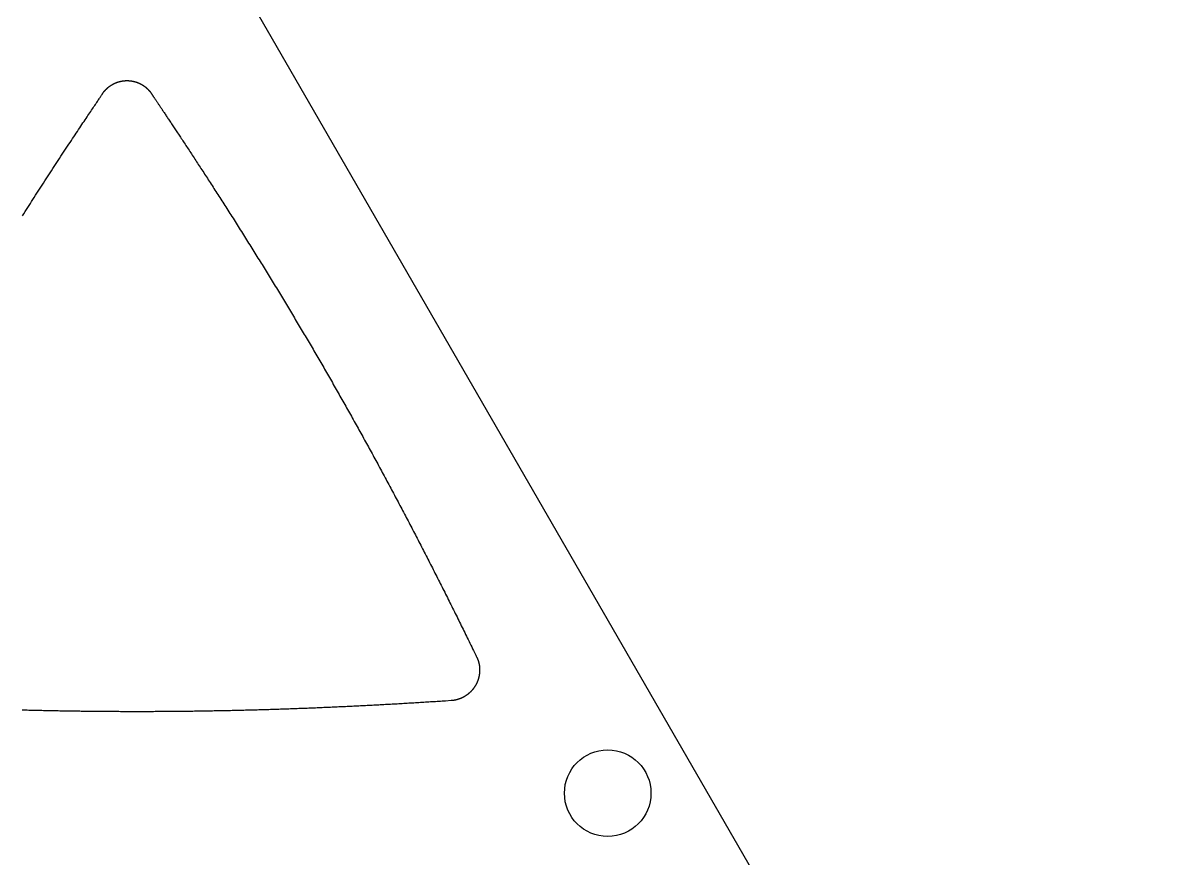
# Model space of a CAD drawing. Extents: x -3 to 136, y 0 to 121.
# Drawn here: x 96.39 to 136.33, y 29.59 to 58.57 of the extents above; entities that cross this region are included whole.
import ezdxf

# ---------------------------------------------------------------- set-up
doc = ezdxf.new("R2010")
doc.units = 0
doc.layers.get('0').update_dxf_attribs({"linetype": 'CONTINUOUS'})

msp = doc.modelspace()

# ---------------------------------------------------------------- linework, layer by layer
msp.add_lwpolyline([(69.26408, 119.9689, 0.57735027), (64.06792, 119.9689), (-2.59808, 4.5, 0.57735027), (0, 0), (133.332, 0, 0.57735027), (135.93008, 4.5)], format="xyb", close=True)
for points in [[(99.1456, 56.1097, 0), (99.148, 56.1135, 0), (99.1505, 56.1173, 0), (99.153, 56.1211, 0), (99.1556, 56.1248, 0), (99.1581, 56.1286, 0), (99.1606, 56.1323, 0), (99.1632, 56.136, 0), (99.1658, 56.1398, 0), (99.1684, 56.1435, 0), (99.171, 56.1472, 0), (99.1737, 56.1508, 0), (99.1763, 56.1545, 0), (99.179, 56.1582, 0), (99.1817, 56.1618, 0), (99.1844, 56.1654, 0), (99.1871, 56.1691, 0), (99.1898, 56.1727, 0), (99.1926, 56.1763, 0), (99.1954, 56.1798, 0), (99.1982, 56.1834, 0), (99.201, 56.187, 0), (99.2038, 56.1905, 0), (99.2066, 56.194, 0), (99.2095, 56.1975, 0), (99.2123, 56.201, 0), (99.2152, 56.2045, 0), (99.2181, 56.208, 0), (99.221, 56.2115, 0), (99.224, 56.2149, 0), (99.2269, 56.2184, 0), (99.2299, 56.2218, 0), (99.2328, 56.2252, 0), (99.2358, 56.2286, 0), (99.2388, 56.232, 0), (99.2419, 56.2353, 0), (99.2449, 56.2387, 0), (99.248, 56.242, 0), (99.251, 56.2454, 0), (99.2541, 56.2487, 0), (99.2572, 56.252, 0), (99.2603, 56.2553, 0), (99.2635, 56.2586, 0), (99.2666, 56.2618, 0), (99.2698, 56.2651, 0), (99.273, 56.2683, 0), (99.2762, 56.2715, 0), (99.2794, 56.2747, 0), (99.2826, 56.2779, 0), (99.2858, 56.2811, 0), (99.2891, 56.2842, 0), (99.2923, 56.2874, 0), (99.2956, 56.2905, 0), (99.2989, 56.2936, 0), (99.3022, 56.2967, 0), (99.3055, 56.2998, 0), (99.3089, 56.3029, 0), (99.3122, 56.3059, 0), (99.3156, 56.309, 0), (99.3189, 56.312, 0), (99.3223, 56.315, 0), (99.3257, 56.318, 0), (99.3291, 56.321, 0), (99.3326, 56.3239, 0), (99.336, 56.3269, 0), (99.3395, 56.3298, 0), (99.3429, 56.3327, 0), (99.3464, 56.3356, 0), (99.3499, 56.3385, 0), (99.3534, 56.3413, 0), (99.3569, 56.3442, 0), (99.3605, 56.347, 0), (99.364, 56.3498, 0), (99.3676, 56.3526, 0), (99.3711, 56.3554, 0), (99.3747, 56.3582, 0), (99.3783, 56.361, 0), (99.3819, 56.3637, 0), (99.3855, 56.3664, 0), (99.3892, 56.3691, 0), (99.3928, 56.3718, 0), (99.3964, 56.3745, 0), (99.4001, 56.3771, 0), (99.4038, 56.3798, 0), (99.4075, 56.3824, 0), (99.4112, 56.385, 0), (99.4149, 56.3876, 0), (99.4186, 56.3902, 0), (99.4224, 56.3927, 0), (99.4261, 56.3953, 0), (99.4299, 56.3978, 0), (99.4336, 56.4003, 0), (99.4374, 56.4028, 0), (99.4412, 56.4053, 0), (99.445, 56.4077, 0), (99.4489, 56.4102, 0), (99.4527, 56.4126, 0), (99.4565, 56.415, 0), (99.4604, 56.4174, 0), (99.4642, 56.4198, 0), (99.4681, 56.4221, 0), (99.472, 56.4245, 0), (99.4759, 56.4268, 0), (99.4798, 56.4291, 0), (99.4837, 56.4314, 0), (99.4876, 56.4336, 0), (99.4915, 56.4359, 0), (99.4955, 56.4381, 0), (99.4994, 56.4403, 0), (99.5034, 56.4425, 0), (99.5074, 56.4447, 0), (99.5113, 56.4469, 0), (99.5153, 56.449, 0), (99.5193, 56.4511, 0), (99.5233, 56.4532, 0), (99.5273, 56.4553, 0), (99.5313, 56.4574, 0), (99.5354, 56.4594, 0), (99.5394, 56.4615, 0), (99.5435, 56.4635, 0), (99.5475, 56.4655, 0), (99.5516, 56.4675, 0), (99.5556, 56.4694, 0), (99.5597, 56.4714, 0), (99.5638, 56.4733, 0), (99.5679, 56.4752, 0), (99.572, 56.4771, 0), (99.5761, 56.4789, 0), (99.5802, 56.4808, 0), (99.5844, 56.4826, 0), (99.5885, 56.4844, 0), (99.5926, 56.4862, 0), (99.5968, 56.488, 0), (99.601, 56.4898, 0), (99.6051, 56.4915, 0), (99.6093, 56.4932, 0), (99.6135, 56.4949, 0), (99.6177, 56.4966, 0), (99.6219, 56.4983, 0), (99.6261, 56.4999, 0), (99.6303, 56.5016, 0), (99.6345, 56.5032, 0), (99.6387, 56.5048, 0), (99.643, 56.5063, 0), (99.6472, 56.5079, 0), (99.6514, 56.5094, 0), (99.6557, 56.5109, 0), (99.66, 56.5124, 0), (99.6642, 56.5139, 0), (99.6685, 56.5154, 0), (99.6728, 56.5168, 0), (99.6771, 56.5183, 0), (99.6813, 56.5197, 0), (99.6856, 56.521, 0), (99.69, 56.5224, 0), (99.6943, 56.5238, 0), (99.6986, 56.5251, 0), (99.7029, 56.5264, 0), (99.7072, 56.5277, 0), (99.7116, 56.529, 0), (99.7159, 56.5302, 0), (99.7203, 56.5314, 0), (99.7246, 56.5327, 0), (99.729, 56.5339, 0), (99.7333, 56.535, 0), (99.7377, 56.5362, 0), (99.7421, 56.5373, 0), (99.7465, 56.5384, 0), (99.7508, 56.5395, 0), (99.7552, 56.5406, 0), (99.7596, 56.5417, 0), (99.764, 56.5427, 0), (99.7684, 56.5438, 0), (99.7729, 56.5448, 0), (99.7773, 56.5457, 0), (99.7817, 56.5467, 0), (99.7861, 56.5477, 0), (99.7906, 56.5486, 0), (99.795, 56.5495, 0), (99.7994, 56.5504, 0), (99.8039, 56.5512, 0), (99.8083, 56.5521, 0), (99.8128, 56.5529, 0), (99.8172, 56.5537, 0), (99.8217, 56.5545, 0), (99.8262, 56.5553, 0), (99.8307, 56.556, 0), (99.8351, 56.5568, 0), (99.8396, 56.5575, 0), (99.8441, 56.5582, 0), (99.8486, 56.5589, 0), (99.853, 56.5595, 0), (99.8575, 56.5601, 0), (99.862, 56.5607, 0), (99.8665, 56.5613, 0), (99.871, 56.5619, 0), (99.8755, 56.5625, 0), (99.88, 56.563, 0), (99.8845, 56.5635, 0), (99.889, 56.564, 0), (99.8935, 56.5645, 0), (99.898, 56.5649, 0), (99.9025, 56.5654, 0), (99.907, 56.5658, 0), (99.9115, 56.5662, 0), (99.916, 56.5665, 0), (99.9205, 56.5669, 0), (99.925, 56.5672, 0), (99.9295, 56.5676, 0), (99.934, 56.5678, 0), (99.9386, 56.5681, 0), (99.9431, 56.5684, 0), (99.9476, 56.5686, 0), (99.9521, 56.5688, 0), (99.9566, 56.569, 0), (99.9611, 56.5692, 0), (99.9656, 56.5694, 0), (99.9702, 56.5695, 0), (99.9747, 56.5696, 0), (99.9792, 56.5697, 0), (99.9837, 56.5698, 0), (99.9882, 56.5698, 0), (99.9927, 56.5699, 0), (99.9973, 56.5699, 0), (100.002, 56.5699, 0), (100.006, 56.5699, 0), (100.011, 56.5698, 0), (100.015, 56.5698, 0), (100.02, 56.5697, 0), (100.024, 56.5696, 0), (100.029, 56.5695, 0), (100.033, 56.5693, 0), (100.038, 56.5692, 0), (100.042, 56.569, 0), (100.047, 56.5688, 0), (100.051, 56.5686, 0), (100.056, 56.5683, 0), (100.06, 56.5681, 0), (100.065, 56.5678, 0), (100.069, 56.5675, 0), (100.074, 56.5672, 0), (100.078, 56.5668, 0), (100.083, 56.5665, 0), (100.087, 56.5661, 0), (100.092, 56.5657, 0), (100.096, 56.5653, 0), (100.101, 56.5648, 0), (100.105, 56.5644, 0), (100.11, 56.5639, 0), (100.114, 56.5634, 0), (100.119, 56.5629, 0), (100.123, 56.5624, 0), (100.128, 56.5618, 0), (100.132, 56.5612, 0), (100.137, 56.5606, 0), (100.141, 56.56, 0), (100.146, 56.5594, 0), (100.15, 56.5587, 0), (100.155, 56.558, 0), (100.159, 56.5574, 0), (100.164, 56.5566, 0), (100.168, 56.5559, 0), (100.173, 56.5552, 0), (100.177, 56.5544, 0), (100.182, 56.5536, 0), (100.186, 56.5528, 0), (100.19, 56.5519, 0), (100.195, 56.5511, 0), (100.199, 56.5502, 0), (100.204, 56.5493, 0), (100.208, 56.5484, 0), (100.213, 56.5475, 0), (100.217, 56.5465, 0), (100.222, 56.5456, 0), (100.226, 56.5446, 0), (100.23, 56.5436, 0), (100.235, 56.5425, 0), (100.239, 56.5415, 0), (100.244, 56.5404, 0), (100.248, 56.5393, 0), (100.252, 56.5382, 0), (100.257, 56.5371, 0), (100.261, 56.536, 0), (100.266, 56.5348, 0), (100.27, 56.5336, 0), (100.274, 56.5324, 0), (100.279, 56.5312, 0), (100.283, 56.5299, 0), (100.287, 56.5287, 0), (100.292, 56.5274, 0), (100.296, 56.5261, 0), (100.3, 56.5248, 0), (100.305, 56.5235, 0), (100.309, 56.5221, 0), (100.313, 56.5207, 0), (100.318, 56.5193, 0), (100.322, 56.5179, 0), (100.326, 56.5165, 0), (100.33, 56.5151, 0), (100.335, 56.5136, 0), (100.339, 56.5121, 0), (100.343, 56.5106, 0), (100.348, 56.5091, 0), (100.352, 56.5075, 0), (100.356, 56.506, 0), (100.36, 56.5044, 0), (100.364, 56.5028, 0), (100.369, 56.5012, 0), (100.373, 56.4996, 0), (100.377, 56.4979, 0), (100.381, 56.4962, 0), (100.385, 56.4946, 0), (100.39, 56.4928, 0), (100.394, 56.4911, 0), (100.398, 56.4894, 0), (100.402, 56.4876, 0), (100.406, 56.4858, 0), (100.41, 56.484, 0), (100.415, 56.4822, 0), (100.419, 56.4804, 0), (100.423, 56.4785, 0), (100.427, 56.4767, 0), (100.431, 56.4748, 0), (100.435, 56.4729, 0), (100.439, 56.4709, 0), (100.443, 56.469, 0), (100.447, 56.467, 0), (100.451, 56.465, 0), (100.455, 56.463, 0), (100.459, 56.461, 0), (100.464, 56.459, 0), (100.468, 56.4569, 0), (100.472, 56.4549, 0), (100.476, 56.4528, 0), (100.48, 56.4507, 0), (100.484, 56.4485, 0), (100.488, 56.4464, 0), (100.491, 56.4442, 0), (100.495, 56.4421, 0), (100.499, 56.4399, 0), (100.503, 56.4377, 0), (100.507, 56.4354, 0), (100.511, 56.4332, 0), (100.515, 56.4309, 0), (100.519, 56.4286, 0), (100.523, 56.4263, 0), (100.527, 56.424, 0), (100.531, 56.4217, 0), (100.535, 56.4193, 0), (100.538, 56.4169, 0), (100.542, 56.4146, 0), (100.546, 56.4122, 0), (100.55, 56.4097, 0), (100.554, 56.4073, 0), (100.557, 56.4048, 0), (100.561, 56.4024, 0), (100.565, 56.3999, 0), (100.569, 56.3973, 0), (100.573, 56.3948, 0), (100.576, 56.3923, 0), (100.58, 56.3897, 0), (100.584, 56.3871, 0), (100.587, 56.3845, 0), (100.591, 56.3819, 0), (100.595, 56.3793, 0), (100.599, 56.3766, 0), (100.602, 56.374, 0), (100.606, 56.3713, 0), (100.61, 56.3686, 0), (100.613, 56.3659, 0), (100.617, 56.3632, 0), (100.62, 56.3604, 0), (100.624, 56.3577, 0), (100.628, 56.3549, 0), (100.631, 56.3521, 0), (100.635, 56.3493, 0), (100.638, 56.3465, 0), (100.642, 56.3437, 0), (100.645, 56.3408, 0), (100.649, 56.338, 0), (100.652, 56.3351, 0), (100.656, 56.3322, 0), (100.659, 56.3293, 0), (100.663, 56.3263, 0), (100.666, 56.3234, 0), (100.669, 56.3205, 0), (100.673, 56.3175, 0), (100.676, 56.3145, 0), (100.68, 56.3115, 0), (100.683, 56.3085, 0), (100.686, 56.3054, 0), (100.69, 56.3024, 0), (100.693, 56.2993, 0), (100.696, 56.2963, 0), (100.7, 56.2932, 0), (100.703, 56.2901, 0), (100.706, 56.287, 0), (100.709, 56.2838, 0), (100.713, 56.2807, 0), (100.716, 56.2775, 0), (100.719, 56.2743, 0), (100.722, 56.2711, 0), (100.725, 56.2679, 0), (100.729, 56.2647, 0), (100.732, 56.2615, 0), (100.735, 56.2582, 0), (100.738, 56.255, 0), (100.741, 56.2517, 0), (100.744, 56.2484, 0), (100.747, 56.2451, 0), (100.75, 56.2418, 0), (100.753, 56.2385, 0), (100.756, 56.2351, 0), (100.759, 56.2318, 0), (100.762, 56.2284, 0), (100.765, 56.225, 0), (100.768, 56.2216, 0), (100.771, 56.2182, 0), (100.774, 56.2148, 0), (100.777, 56.2113, 0), (100.78, 56.2079, 0), (100.783, 56.2044, 0), (100.786, 56.2009, 0), (100.789, 56.1974, 0), (100.791, 56.1939, 0), (100.794, 56.1904, 0), (100.797, 56.1869, 0), (100.8, 56.1833, 0), (100.803, 56.1797, 0), (100.805, 56.1762, 0), (100.808, 56.1726, 0), (100.811, 56.169, 0), (100.814, 56.1654, 0), (100.816, 56.1618, 0), (100.819, 56.1581, 0), (100.822, 56.1545, 0), (100.824, 56.1508, 0), (100.827, 56.1471, 0), (100.83, 56.1434, 0), (100.832, 56.1397, 0), (100.835, 56.136, 0), (100.837, 56.1323, 0), (100.84, 56.1286, 0), (100.842, 56.1248, 0), (100.845, 56.121, 0), (100.847, 56.1173, 0), (100.85, 56.1135, 0), (100.852, 56.1097, 0)], [(96.3767, 51.8852, 0), (96.4218, 51.9561, 0), (96.4669, 52.0269, 0), (96.5121, 52.0978, 0), (96.5574, 52.1687, 0), (96.6027, 52.2395, 0), (96.648, 52.3104, 0), (96.6934, 52.3813, 0), (96.7389, 52.4522, 0), (96.7844, 52.5231, 0), (96.83, 52.594, 0), (96.8757, 52.6649, 0), (96.9214, 52.7358, 0), (96.9671, 52.8068, 0), (97.0129, 52.8777, 0), (97.0588, 52.9487, 0), (97.1048, 53.0197, 0), (97.1508, 53.0907, 0), (97.1969, 53.1618, 0), (97.243, 53.2329, 0), (97.2892, 53.304, 0), (97.3355, 53.3751, 0), (97.3819, 53.4463, 0), (97.4283, 53.5175, 0), (97.4748, 53.5887, 0), (97.5214, 53.66, 0), (97.568, 53.7313, 0), (97.6147, 53.8027, 0), (97.6615, 53.8741, 0), (97.7084, 53.9455, 0), (97.7552, 54.0168, 0), (97.8017, 54.0875, 0), (97.8477, 54.1574, 0), (97.8933, 54.2266, 0), (97.9384, 54.295, 0), (97.983, 54.3627, 0), (98.027, 54.4294, 0), (98.0706, 54.4953, 0), (98.1136, 54.5604, 0), (98.156, 54.6245, 0), (98.1979, 54.6876, 0), (98.2391, 54.7498, 0), (98.2797, 54.811, 0), (98.3197, 54.8712, 0), (98.3589, 54.9303, 0), (98.3975, 54.9884, 0), (98.4354, 55.0453, 0), (98.4725, 55.1011, 0), (98.5089, 55.1557, 0), (98.5445, 55.2092, 0), (98.5793, 55.2614, 0), (98.6133, 55.3124, 0), (98.6464, 55.3621, 0), (98.6788, 55.4105, 0), (98.7102, 55.4575, 0), (98.7407, 55.5032, 0), (98.7704, 55.5476, 0), (98.799, 55.5905, 0), (98.8268, 55.6319, 0), (98.8535, 55.6719, 0), (98.8793, 55.7105, 0), (98.9041, 55.7474, 0), (98.9278, 55.7829, 0), (98.9504, 55.8167, 0), (98.972, 55.849, 0), (98.9925, 55.8796, 0), (99.0119, 55.9086, 0), (99.0301, 55.9359, 0), (99.0472, 55.9614, 0), (99.0631, 55.9852, 0), (99.0778, 56.0073, 0), (99.0913, 56.0275, 0), (99.1036, 56.0459, 0), (99.1146, 56.0625, 0), (99.1243, 56.0772, 0), (99.1327, 56.09, 0), (99.1398, 56.1008, 0), (99.1456, 56.1097, 0)], [(100.852, 56.1097, 0), (100.856, 56.1047, 0), (100.859, 56.099, 0), (100.863, 56.0928, 0), (100.868, 56.0859, 0), (100.873, 56.0784, 0), (100.878, 56.0703, 0), (100.884, 56.0617, 0), (100.89, 56.0524, 0), (100.897, 56.0425, 0), (100.904, 56.0321, 0), (100.911, 56.021, 0), (100.919, 56.0094, 0), (100.927, 55.9972, 0), (100.936, 55.9844, 0), (100.945, 55.971, 0), (100.954, 55.9571, 0), (100.964, 55.9426, 0), (100.974, 55.9275, 0), (100.984, 55.9119, 0), (100.995, 55.8957, 0), (101.006, 55.879, 0), (101.018, 55.8617, 0), (101.03, 55.8438, 0), (101.042, 55.8254, 0), (101.055, 55.8065, 0), (101.068, 55.7871, 0), (101.081, 55.7671, 0), (101.095, 55.7465, 0), (101.109, 55.7255, 0), (101.123, 55.7039, 0), (101.138, 55.6818, 0), (101.153, 55.6592, 0), (101.169, 55.636, 0), (101.185, 55.6124, 0), (101.201, 55.5882, 0), (101.217, 55.5636, 0), (101.234, 55.5384, 0), (101.251, 55.5127, 0), (101.269, 55.4866, 0), (101.287, 55.4599, 0), (101.305, 55.4328, 0), (101.323, 55.4052, 0), (101.342, 55.3771, 0), (101.361, 55.3485, 0), (101.381, 55.3194, 0), (101.4, 55.2899, 0), (101.42, 55.2599, 0), (101.441, 55.2294, 0), (101.461, 55.1985, 0), (101.482, 55.1671, 0), (101.503, 55.1352, 0), (101.525, 55.1029, 0), (101.547, 55.0702, 0), (101.569, 55.037, 0), (101.591, 55.0033, 0), (101.614, 54.9693, 0), (101.637, 54.9347, 0), (101.66, 54.8998, 0), (101.683, 54.8644, 0), (101.707, 54.8286, 0), (101.731, 54.7924, 0), (101.755, 54.7557, 0), (101.78, 54.7187, 0), (101.805, 54.6812, 0), (101.83, 54.6433, 0), (101.855, 54.605, 0), (101.881, 54.5663, 0), (101.907, 54.5272, 0), (101.933, 54.4877, 0), (101.959, 54.4478, 0), (101.986, 54.4075, 0), (102.012, 54.3669, 0), (102.039, 54.3258, 0), (102.067, 54.2844, 0), (102.094, 54.2426, 0), (102.122, 54.2004, 0), (102.15, 54.1578, 0), (102.178, 54.1149, 0), (102.207, 54.0716, 0), (102.235, 54.028, 0), (102.264, 53.984, 0), (102.293, 53.9396, 0), (102.322, 53.8949, 0), (102.352, 53.8498, 0), (102.382, 53.8044, 0), (102.411, 53.7587, 0), (102.442, 53.7126, 0), (102.472, 53.6662, 0), (102.502, 53.6194, 0), (102.533, 53.5724, 0), (102.564, 53.525, 0), (102.595, 53.4772, 0), (102.626, 53.4292, 0), (102.658, 53.3808, 0), (102.689, 53.3322, 0), (102.721, 53.2832, 0), (102.753, 53.2339, 0), (102.785, 53.1843, 0), (102.818, 53.1344, 0), (102.85, 53.0843, 0), (102.883, 53.0338, 0), (102.916, 52.983, 0), (102.949, 52.932, 0), (102.982, 52.8806, 0), (103.015, 52.829, 0), (103.049, 52.7772, 0), (103.082, 52.725, 0), (103.116, 52.6726, 0), (103.15, 52.6199, 0), (103.184, 52.5669, 0), (103.218, 52.5137, 0), (103.252, 52.4603, 0), (103.287, 52.4065, 0), (103.321, 52.3526, 0), (103.356, 52.2984, 0), (103.391, 52.2439, 0), (103.426, 52.1892, 0), (103.461, 52.1343, 0), (103.496, 52.0791, 0), (103.531, 52.0237, 0), (103.567, 51.9681, 0), (103.602, 51.9122, 0), (103.638, 51.8562, 0), (103.674, 51.7999, 0), (103.71, 51.7434, 0), (103.746, 51.6867, 0), (103.782, 51.6298, 0), (103.818, 51.5726, 0), (103.854, 51.5153, 0), (103.89, 51.4578, 0), (103.927, 51.4001, 0), (103.963, 51.3423, 0), (104, 51.2846, 0), (104.036, 51.2268, 0), (104.072, 51.1691, 0), (104.108, 51.1113, 0), (104.145, 51.0536, 0), (104.181, 50.9959, 0), (104.217, 50.9383, 0), (104.253, 50.8806, 0), (104.289, 50.8229, 0), (104.325, 50.7653, 0), (104.361, 50.7077, 0), (104.397, 50.6501, 0), (104.433, 50.5924, 0), (104.469, 50.5348, 0), (104.504, 50.4773, 0), (104.54, 50.4197, 0), (104.576, 50.3621, 0), (104.611, 50.3045, 0), (104.647, 50.247, 0), (104.683, 50.1895, 0), (104.718, 50.1319, 0), (104.754, 50.0744, 0), (104.789, 50.0169, 0), (104.825, 49.9593, 0), (104.86, 49.9018, 0), (104.895, 49.8443, 0), (104.931, 49.7868, 0), (104.966, 49.7293, 0), (105.001, 49.6718, 0), (105.036, 49.6143, 0), (105.071, 49.5569, 0), (105.106, 49.4994, 0), (105.141, 49.4419, 0), (105.177, 49.3844, 0), (105.211, 49.3269, 0), (105.246, 49.2695, 0), (105.281, 49.212, 0), (105.316, 49.1545, 0), (105.351, 49.0971, 0), (105.386, 49.0396, 0), (105.421, 48.9821, 0), (105.455, 48.9246, 0), (105.49, 48.8672, 0), (105.525, 48.8097, 0), (105.559, 48.7522, 0), (105.594, 48.6947, 0), (105.629, 48.6372, 0), (105.663, 48.5798, 0), (105.698, 48.5223, 0), (105.732, 48.4648, 0), (105.766, 48.4073, 0), (105.801, 48.3498, 0), (105.835, 48.2923, 0), (105.869, 48.2347, 0), (105.904, 48.1772, 0), (105.938, 48.1197, 0), (105.972, 48.0621, 0), (106.006, 48.0046, 0), (106.041, 47.9471, 0), (106.075, 47.8895, 0), (106.109, 47.8319, 0), (106.143, 47.7743, 0), (106.177, 47.7168, 0), (106.211, 47.6592, 0), (106.245, 47.6016, 0), (106.279, 47.5439, 0), (106.313, 47.4863, 0), (106.347, 47.4287, 0), (106.38, 47.371, 0), (106.414, 47.3133, 0), (106.448, 47.2557, 0), (106.482, 47.198, 0), (106.516, 47.1403, 0), (106.549, 47.0826, 0), (106.583, 47.0248, 0), (106.617, 46.9671, 0), (106.65, 46.9093, 0), (106.684, 46.8515, 0), (106.717, 46.7937, 0), (106.751, 46.7359, 0), (106.784, 46.6781, 0), (106.818, 46.6203, 0), (106.851, 46.5624, 0), (106.885, 46.5045, 0), (106.918, 46.4466, 0), (106.952, 46.3887, 0), (106.985, 46.3308, 0), (107.018, 46.2728, 0), (107.052, 46.2149, 0), (107.085, 46.1569, 0), (107.118, 46.0988, 0), (107.151, 46.0408, 0), (107.185, 45.9827, 0), (107.218, 45.9247, 0), (107.251, 45.8666, 0), (107.284, 45.8084, 0), (107.317, 45.7503, 0), (107.35, 45.6921, 0), (107.383, 45.6339, 0), (107.416, 45.5757, 0), (107.449, 45.5175, 0), (107.482, 45.4592, 0), (107.515, 45.4009, 0), (107.548, 45.3426, 0), (107.581, 45.2842, 0), (107.614, 45.2258, 0), (107.647, 45.1674, 0), (107.68, 45.109, 0), (107.713, 45.0506, 0), (107.746, 44.9921, 0), (107.778, 44.9336, 0), (107.811, 44.875, 0), (107.844, 44.8164, 0), (107.877, 44.7578, 0), (107.909, 44.6992, 0), (107.942, 44.6405, 0), (107.975, 44.5818, 0), (108.008, 44.5231, 0), (108.04, 44.4643, 0), (108.073, 44.4055, 0), (108.105, 44.3467, 0), (108.138, 44.2879, 0), (108.171, 44.229, 0), (108.203, 44.17, 0), (108.236, 44.1111, 0), (108.268, 44.0521, 0), (108.301, 43.9931, 0), (108.333, 43.934, 0), (108.366, 43.8749, 0), (108.398, 43.8157, 0), (108.431, 43.7566, 0), (108.463, 43.6974, 0), (108.496, 43.6381, 0), (108.528, 43.5788, 0), (108.56, 43.5195, 0), (108.593, 43.4601, 0), (108.625, 43.4007, 0), (108.657, 43.3413, 0), (108.69, 43.2818, 0), (108.722, 43.2222, 0), (108.754, 43.1627, 0), (108.787, 43.1031, 0), (108.819, 43.0434, 0), (108.851, 42.9837, 0), (108.884, 42.924, 0), (108.916, 42.8642, 0), (108.948, 42.8044, 0), (108.98, 42.7445, 0), (109.012, 42.6846, 0), (109.045, 42.6247, 0), (109.077, 42.5647, 0), (109.109, 42.5046, 0), (109.141, 42.4445, 0), (109.173, 42.3845, 0), (109.205, 42.3244, 0), (109.237, 42.2644, 0), (109.269, 42.2043, 0), (109.301, 42.1443, 0), (109.333, 42.0843, 0), (109.365, 42.0242, 0), (109.397, 41.9642, 0), (109.429, 41.9042, 0), (109.461, 41.8442, 0), (109.492, 41.7841, 0), (109.524, 41.7241, 0), (109.556, 41.6641, 0), (109.587, 41.6041, 0), (109.619, 41.5441, 0), (109.651, 41.484, 0), (109.682, 41.424, 0), (109.714, 41.364, 0), (109.745, 41.3039, 0), (109.776, 41.2439, 0), (109.808, 41.1839, 0), (109.839, 41.1238, 0), (109.871, 41.0637, 0), (109.902, 41.0037, 0), (109.933, 40.9436, 0), (109.965, 40.8835, 0), (109.996, 40.8234, 0), (110.027, 40.7633, 0), (110.058, 40.7032, 0), (110.089, 40.6431, 0), (110.12, 40.583, 0), (110.152, 40.5228, 0), (110.183, 40.4626, 0), (110.214, 40.4025, 0), (110.245, 40.3423, 0), (110.276, 40.2821, 0), (110.307, 40.2218, 0), (110.338, 40.1616, 0), (110.369, 40.1013, 0), (110.4, 40.0411, 0), (110.43, 39.9808, 0), (110.461, 39.9205, 0), (110.492, 39.8601, 0), (110.523, 39.7998, 0), (110.554, 39.7394, 0), (110.585, 39.679, 0), (110.615, 39.6186, 0), (110.646, 39.5581, 0), (110.677, 39.4977, 0), (110.708, 39.4372, 0), (110.738, 39.3766, 0), (110.769, 39.3161, 0), (110.8, 39.2555, 0), (110.83, 39.1949, 0), (110.861, 39.1343, 0), (110.892, 39.0736, 0), (110.922, 39.013, 0), (110.953, 38.9522, 0), (110.983, 38.8915, 0), (111.014, 38.8307, 0), (111.045, 38.7699, 0), (111.075, 38.7091, 0), (111.106, 38.6482, 0), (111.136, 38.5873, 0), (111.167, 38.5263, 0), (111.197, 38.4654, 0), (111.228, 38.4043, 0), (111.258, 38.3433, 0), (111.288, 38.2822, 0), (111.319, 38.2211, 0), (111.349, 38.1599, 0), (111.38, 38.0987, 0), (111.41, 38.0375, 0), (111.441, 37.9762, 0), (111.471, 37.9153, 0), (111.501, 37.8547, 0), (111.531, 37.7944, 0), (111.561, 37.7342, 0), (111.59, 37.6742, 0), (111.62, 37.6143, 0), (111.649, 37.5543, 0), (111.679, 37.4943, 0), (111.709, 37.4341, 0), (111.738, 37.3737, 0), (111.768, 37.313, 0), (111.798, 37.252, 0), (111.828, 37.1905, 0), (111.859, 37.1285, 0), (111.889, 37.066, 0), (111.92, 37.0028, 0), (111.952, 36.939, 0), (111.983, 36.8743, 0), (112.015, 36.8089, 0), (112.044, 36.7487, 0), (112.07, 36.697, 0), (112.091, 36.6537, 0), (112.108, 36.6187, 0), (112.121, 36.5919, 0)], [(112.121, 36.5919, 0), (112.123, 36.5877, 0), (112.125, 36.5836, 0), (112.127, 36.5794, 0), (112.129, 36.5752, 0), (112.131, 36.571, 0), (112.133, 36.5668, 0), (112.135, 36.5626, 0), (112.137, 36.5584, 0), (112.139, 36.5542, 0), (112.14, 36.5499, 0), (112.142, 36.5457, 0), (112.144, 36.5414, 0), (112.146, 36.5372, 0), (112.148, 36.5329, 0), (112.149, 36.5286, 0), (112.151, 36.5243, 0), (112.153, 36.5201, 0), (112.154, 36.5158, 0), (112.156, 36.5114, 0), (112.158, 36.5071, 0), (112.159, 36.5028, 0), (112.161, 36.4985, 0), (112.163, 36.4942, 0), (112.164, 36.4898, 0), (112.166, 36.4855, 0), (112.167, 36.4811, 0), (112.169, 36.4767, 0), (112.17, 36.4724, 0), (112.172, 36.468, 0), (112.173, 36.4636, 0), (112.175, 36.4592, 0), (112.176, 36.4548, 0), (112.178, 36.4504, 0), (112.179, 36.446, 0), (112.18, 36.4416, 0), (112.182, 36.4372, 0), (112.183, 36.4327, 0), (112.184, 36.4283, 0), (112.185, 36.4238, 0), (112.187, 36.4194, 0), (112.188, 36.4149, 0), (112.189, 36.4105, 0), (112.19, 36.406, 0), (112.192, 36.4015, 0), (112.193, 36.3971, 0), (112.194, 36.3926, 0), (112.195, 36.3881, 0), (112.196, 36.3836, 0), (112.197, 36.3791, 0), (112.198, 36.3746, 0), (112.199, 36.3701, 0), (112.2, 36.3656, 0), (112.201, 36.3611, 0), (112.202, 36.3566, 0), (112.203, 36.352, 0), (112.204, 36.3475, 0), (112.205, 36.343, 0), (112.206, 36.3385, 0), (112.207, 36.3339, 0), (112.208, 36.3294, 0), (112.209, 36.3248, 0), (112.209, 36.3203, 0), (112.21, 36.3157, 0), (112.211, 36.3112, 0), (112.212, 36.3066, 0), (112.212, 36.3021, 0), (112.213, 36.2975, 0), (112.214, 36.2929, 0), (112.215, 36.2883, 0), (112.215, 36.2838, 0), (112.216, 36.2792, 0), (112.216, 36.2746, 0), (112.217, 36.27, 0), (112.218, 36.2654, 0), (112.218, 36.2609, 0), (112.219, 36.2563, 0), (112.219, 36.2517, 0), (112.22, 36.2471, 0), (112.22, 36.2425, 0), (112.221, 36.2379, 0), (112.221, 36.2333, 0), (112.221, 36.2287, 0), (112.222, 36.2241, 0), (112.222, 36.2195, 0), (112.223, 36.2149, 0), (112.223, 36.2102, 0), (112.223, 36.2056, 0), (112.223, 36.201, 0), (112.224, 36.1964, 0), (112.224, 36.1918, 0), (112.224, 36.1872, 0), (112.224, 36.1825, 0), (112.225, 36.1779, 0), (112.225, 36.1733, 0), (112.225, 36.1687, 0), (112.225, 36.164, 0), (112.225, 36.1594, 0), (112.225, 36.1548, 0), (112.225, 36.1502, 0), (112.225, 36.1456, 0), (112.225, 36.141, 0), (112.225, 36.1363, 0), (112.225, 36.1317, 0), (112.225, 36.1271, 0), (112.225, 36.1225, 0), (112.225, 36.1179, 0), (112.225, 36.1133, 0), (112.225, 36.1086, 0), (112.225, 36.104, 0), (112.225, 36.0994, 0), (112.225, 36.0948, 0), (112.224, 36.0902, 0), (112.224, 36.0856, 0), (112.224, 36.081, 0), (112.224, 36.0764, 0), (112.223, 36.0718, 0), (112.223, 36.0672, 0), (112.223, 36.0626, 0), (112.222, 36.058, 0), (112.222, 36.0534, 0), (112.222, 36.0488, 0), (112.221, 36.0442, 0), (112.221, 36.0396, 0), (112.22, 36.035, 0), (112.22, 36.0304, 0), (112.219, 36.0259, 0), (112.219, 36.0213, 0), (112.218, 36.0167, 0), (112.218, 36.0121, 0), (112.217, 36.0076, 0), (112.217, 36.003, 0), (112.216, 35.9984, 0), (112.216, 35.9938, 0), (112.215, 35.9893, 0), (112.214, 35.9847, 0), (112.214, 35.9802, 0), (112.213, 35.9756, 0), (112.212, 35.9711, 0), (112.211, 35.9665, 0), (112.211, 35.962, 0), (112.21, 35.9574, 0), (112.209, 35.9529, 0), (112.208, 35.9483, 0), (112.207, 35.9438, 0), (112.207, 35.9393, 0), (112.206, 35.9348, 0), (112.205, 35.9302, 0), (112.204, 35.9257, 0), (112.203, 35.9212, 0), (112.202, 35.9167, 0), (112.201, 35.9122, 0), (112.2, 35.9077, 0), (112.199, 35.9032, 0), (112.198, 35.8987, 0), (112.197, 35.8942, 0), (112.196, 35.8897, 0), (112.195, 35.8852, 0), (112.194, 35.8808, 0), (112.193, 35.8763, 0), (112.191, 35.8718, 0), (112.19, 35.8673, 0), (112.189, 35.8629, 0), (112.188, 35.8584, 0), (112.187, 35.854, 0), (112.185, 35.8495, 0), (112.184, 35.8451, 0), (112.183, 35.8407, 0), (112.182, 35.8362, 0), (112.18, 35.8318, 0), (112.179, 35.8274, 0), (112.178, 35.823, 0), (112.176, 35.8186, 0), (112.175, 35.8141, 0), (112.173, 35.8097, 0), (112.172, 35.8054, 0), (112.17, 35.801, 0), (112.169, 35.7966, 0), (112.167, 35.7922, 0), (112.166, 35.7878, 0), (112.164, 35.7835, 0), (112.163, 35.7791, 0), (112.161, 35.7748, 0), (112.16, 35.7704, 0), (112.158, 35.7661, 0), (112.157, 35.7617, 0), (112.155, 35.7574, 0), (112.153, 35.7531, 0), (112.152, 35.7488, 0), (112.15, 35.7445, 0), (112.148, 35.7402, 0), (112.146, 35.7359, 0), (112.145, 35.7316, 0), (112.143, 35.7274, 0), (112.141, 35.7231, 0), (112.139, 35.7189, 0), (112.137, 35.7146, 0), (112.136, 35.7104, 0), (112.134, 35.7062, 0), (112.132, 35.702, 0), (112.13, 35.6978, 0), (112.128, 35.6936, 0), (112.126, 35.6894, 0), (112.124, 35.6852, 0), (112.122, 35.681, 0), (112.12, 35.6768, 0), (112.118, 35.6727, 0), (112.116, 35.6685, 0), (112.114, 35.6644, 0), (112.112, 35.6603, 0), (112.11, 35.6562, 0), (112.108, 35.6521, 0), (112.106, 35.648, 0), (112.104, 35.6439, 0), (112.102, 35.6398, 0), (112.099, 35.6357, 0), (112.097, 35.6316, 0), (112.095, 35.6276, 0), (112.093, 35.6236, 0), (112.091, 35.6195, 0), (112.088, 35.6155, 0), (112.086, 35.6115, 0), (112.084, 35.6075, 0), (112.081, 35.6035, 0), (112.079, 35.5995, 0), (112.077, 35.5955, 0), (112.074, 35.5916, 0), (112.072, 35.5876, 0), (112.07, 35.5837, 0), (112.067, 35.5797, 0), (112.065, 35.5758, 0), (112.062, 35.5719, 0), (112.06, 35.568, 0), (112.057, 35.5641, 0), (112.055, 35.5602, 0), (112.052, 35.5563, 0), (112.05, 35.5525, 0), (112.047, 35.5486, 0), (112.045, 35.5448, 0), (112.042, 35.541, 0), (112.04, 35.5371, 0), (112.037, 35.5333, 0), (112.035, 35.5295, 0), (112.032, 35.5258, 0), (112.029, 35.522, 0), (112.027, 35.5182, 0), (112.024, 35.5145, 0), (112.021, 35.5107, 0), (112.018, 35.507, 0), (112.016, 35.5033, 0), (112.013, 35.4996, 0), (112.01, 35.4959, 0), (112.007, 35.4922, 0), (112.005, 35.4885, 0), (112.002, 35.4849, 0), (111.999, 35.4812, 0), (111.996, 35.4776, 0), (111.993, 35.474, 0), (111.99, 35.4704, 0), (111.987, 35.4668, 0), (111.985, 35.4632, 0), (111.982, 35.4596, 0), (111.979, 35.456, 0), (111.976, 35.4525, 0), (111.973, 35.4489, 0), (111.97, 35.4454, 0), (111.967, 35.4419, 0), (111.964, 35.4384, 0), (111.961, 35.4349, 0), (111.958, 35.4314, 0), (111.955, 35.428, 0), (111.952, 35.4245, 0), (111.948, 35.4211, 0), (111.945, 35.4176, 0), (111.942, 35.4142, 0), (111.939, 35.4108, 0), (111.936, 35.4075, 0), (111.933, 35.4041, 0), (111.93, 35.4007, 0), (111.926, 35.3974, 0), (111.923, 35.3941, 0), (111.92, 35.3908, 0), (111.917, 35.3875, 0), (111.913, 35.3842, 0), (111.91, 35.3809, 0), (111.907, 35.3777, 0), (111.904, 35.3744, 0), (111.9, 35.3712, 0), (111.897, 35.368, 0), (111.894, 35.3648, 0), (111.89, 35.3616, 0), (111.887, 35.3584, 0), (111.884, 35.3553, 0), (111.88, 35.3522, 0), (111.877, 35.349, 0), (111.873, 35.3459, 0), (111.87, 35.3428, 0), (111.867, 35.3398, 0), (111.863, 35.3367, 0), (111.86, 35.3337, 0), (111.856, 35.3306, 0), (111.853, 35.3276, 0), (111.849, 35.3246, 0), (111.846, 35.3216, 0), (111.842, 35.3187, 0), (111.839, 35.3157, 0), (111.835, 35.3128, 0), (111.831, 35.3099, 0), (111.828, 35.307, 0), (111.824, 35.3041, 0), (111.821, 35.3012, 0), (111.817, 35.2983, 0), (111.813, 35.2955, 0), (111.81, 35.2927, 0), (111.806, 35.2898, 0), (111.802, 35.2871, 0), (111.799, 35.2843, 0), (111.795, 35.2815, 0), (111.791, 35.2788, 0), (111.788, 35.276, 0), (111.784, 35.2733, 0), (111.78, 35.2706, 0), (111.777, 35.2679, 0), (111.773, 35.2653, 0), (111.769, 35.2626, 0), (111.765, 35.26, 0), (111.761, 35.2574, 0), (111.758, 35.2548, 0), (111.754, 35.2522, 0), (111.75, 35.2496, 0), (111.746, 35.247, 0), (111.742, 35.2445, 0), (111.738, 35.242, 0), (111.735, 35.2395, 0), (111.731, 35.237, 0), (111.727, 35.2345, 0), (111.723, 35.2321, 0), (111.719, 35.2296, 0), (111.715, 35.2272, 0), (111.711, 35.2248, 0), (111.707, 35.2224, 0), (111.703, 35.2201, 0), (111.699, 35.2177, 0), (111.695, 35.2154, 0), (111.691, 35.2131, 0), (111.687, 35.2108, 0), (111.683, 35.2085, 0), (111.679, 35.2062, 0), (111.675, 35.204, 0), (111.671, 35.2017, 0), (111.667, 35.1995, 0), (111.663, 35.1973, 0), (111.659, 35.1952, 0), (111.655, 35.193, 0), (111.651, 35.1909, 0), (111.647, 35.1887, 0), (111.643, 35.1866, 0), (111.638, 35.1845, 0), (111.634, 35.1825, 0), (111.63, 35.1804, 0), (111.626, 35.1784, 0), (111.622, 35.1763, 0), (111.618, 35.1743, 0), (111.613, 35.1724, 0), (111.609, 35.1704, 0), (111.605, 35.1685, 0), (111.601, 35.1665, 0), (111.597, 35.1646, 0), (111.592, 35.1627, 0), (111.588, 35.1609, 0), (111.584, 35.159, 0), (111.58, 35.1572, 0), (111.576, 35.1554, 0), (111.571, 35.1536, 0), (111.567, 35.1518, 0), (111.563, 35.1501, 0), (111.558, 35.1483, 0), (111.554, 35.1466, 0), (111.55, 35.1449, 0), (111.546, 35.1432, 0), (111.541, 35.1416, 0), (111.537, 35.1399, 0), (111.533, 35.1383, 0), (111.528, 35.1367, 0), (111.524, 35.1351, 0), (111.52, 35.1336, 0), (111.515, 35.132, 0), (111.511, 35.1305, 0), (111.507, 35.129, 0), (111.502, 35.1275, 0), (111.498, 35.1261, 0), (111.493, 35.1246, 0), (111.489, 35.1232, 0), (111.485, 35.1218, 0), (111.48, 35.1204, 0), (111.476, 35.119, 0), (111.472, 35.1177, 0), (111.467, 35.1163, 0), (111.463, 35.115, 0), (111.458, 35.1137, 0), (111.454, 35.1125, 0), (111.449, 35.1112, 0), (111.445, 35.11, 0), (111.441, 35.1088, 0), (111.436, 35.1076, 0), (111.432, 35.1064, 0), (111.427, 35.1053, 0), (111.423, 35.1041, 0), (111.418, 35.103, 0), (111.414, 35.1019, 0), (111.409, 35.1009, 0), (111.405, 35.0998, 0), (111.4, 35.0988, 0), (111.396, 35.0978, 0), (111.391, 35.0968, 0), (111.387, 35.0958, 0), (111.382, 35.0949, 0), (111.378, 35.0939, 0), (111.373, 35.093, 0), (111.369, 35.0921, 0), (111.364, 35.0912, 0), (111.36, 35.0904, 0), (111.355, 35.0896, 0), (111.351, 35.0888, 0), (111.346, 35.088, 0), (111.342, 35.0872, 0), (111.337, 35.0864, 0), (111.332, 35.0857, 0), (111.328, 35.085, 0), (111.323, 35.0843, 0), (111.319, 35.0837, 0), (111.314, 35.083, 0), (111.31, 35.0824, 0), (111.305, 35.0818, 0), (111.301, 35.0812, 0), (111.296, 35.0806, 0), (111.291, 35.0801, 0), (111.287, 35.0796, 0), (111.282, 35.0791, 0), (111.278, 35.0786, 0), (111.273, 35.0781, 0), (111.268, 35.0777, 0), (111.264, 35.0773, 0), (111.259, 35.0769, 0), (111.255, 35.0765, 0), (111.25, 35.0761, 0), (111.245, 35.0758, 0), (111.241, 35.0755, 0)], [(111.241, 35.0755, 0), (111.038, 35.0621, 0), (110.98, 35.0583, 0), (110.922, 35.0545, 0), (110.864, 35.0508, 0), (110.806, 35.047, 0), (110.749, 35.0433, 0), (110.691, 35.0396, 0), (110.633, 35.0359, 0), (110.575, 35.0322, 0), (110.517, 35.0286, 0), (110.459, 35.0249, 0), (110.401, 35.0213, 0), (110.343, 35.0177, 0), (110.286, 35.0141, 0), (110.228, 35.0105, 0), (110.17, 35.007, 0), (110.112, 35.0034, 0), (110.054, 34.9999, 0), (109.996, 34.9964, 0), (109.939, 34.9929, 0), (109.881, 34.9894, 0), (109.823, 34.986, 0), (109.765, 34.9826, 0), (109.707, 34.9791, 0), (109.65, 34.9757, 0), (109.592, 34.9724, 0), (109.534, 34.969, 0), (109.476, 34.9656, 0), (109.418, 34.9623, 0), (109.36, 34.959, 0), (109.303, 34.9557, 0), (109.245, 34.9524, 0), (109.187, 34.9492, 0), (109.129, 34.9459, 0), (109.071, 34.9427, 0), (109.013, 34.9395, 0), (108.956, 34.9363, 0), (108.898, 34.9332, 0), (108.84, 34.93, 0), (108.782, 34.9269, 0), (108.725, 34.9238, 0), (108.667, 34.9207, 0), (108.609, 34.9176, 0), (108.551, 34.9146, 0), (108.494, 34.9116, 0), (108.436, 34.9086, 0), (108.378, 34.9056, 0), (108.32, 34.9026, 0), (108.263, 34.8996, 0), (108.205, 34.8967, 0), (108.147, 34.8938, 0), (108.09, 34.8909, 0), (108.032, 34.888, 0), (107.974, 34.8852, 0), (107.917, 34.8823, 0), (107.859, 34.8795, 0), (107.801, 34.8767, 0), (107.744, 34.8739, 0), (107.686, 34.8712, 0), (107.628, 34.8685, 0), (107.571, 34.8657, 0), (107.513, 34.863, 0), (107.455, 34.8604, 0), (107.398, 34.8577, 0), (107.34, 34.8551, 0), (107.283, 34.8524, 0), (107.225, 34.8498, 0), (107.167, 34.8473, 0), (107.11, 34.8447, 0), (107.052, 34.8422, 0), (106.994, 34.8397, 0), (106.937, 34.8372, 0), (106.879, 34.8347, 0), (106.821, 34.8322, 0), (106.764, 34.8298, 0), (106.706, 34.8274, 0), (106.648, 34.825, 0), (106.591, 34.8226, 0), (106.533, 34.8202, 0), (106.475, 34.8179, 0), (106.418, 34.8156, 0), (106.36, 34.8133, 0), (106.302, 34.811, 0), (106.245, 34.8087, 0), (106.187, 34.8065, 0), (106.129, 34.8043, 0), (106.071, 34.8021, 0), (106.014, 34.7999, 0), (105.956, 34.7978, 0), (105.898, 34.7956, 0), (105.84, 34.7935, 0), (105.783, 34.7914, 0), (105.725, 34.7894, 0), (105.667, 34.7873, 0), (105.609, 34.7853, 0), (105.552, 34.7833, 0), (105.494, 34.7813, 0), (105.436, 34.7793, 0), (105.378, 34.7774, 0), (105.32, 34.7754, 0), (105.262, 34.7735, 0), (105.205, 34.7717, 0), (105.147, 34.7698, 0), (105.089, 34.768, 0), (105.031, 34.7661, 0), (104.973, 34.7643, 0), (104.915, 34.7626, 0), (104.858, 34.7608, 0), (104.8, 34.7591, 0), (104.742, 34.7574, 0), (104.684, 34.7557, 0), (104.627, 34.754, 0), (104.569, 34.7524, 0), (104.512, 34.7508, 0), (104.454, 34.7492, 0), (104.396, 34.7476, 0), (104.339, 34.746, 0), (104.281, 34.7445, 0), (104.224, 34.743, 0), (104.166, 34.7415, 0), (104.109, 34.7401, 0), (104.051, 34.7386, 0), (103.994, 34.7372, 0), (103.936, 34.7358, 0), (103.879, 34.7344, 0), (103.822, 34.7331, 0), (103.764, 34.7317, 0), (103.707, 34.7304, 0), (103.65, 34.7291, 0), (103.592, 34.7279, 0), (103.535, 34.7266, 0), (103.478, 34.7254, 0), (103.42, 34.7242, 0), (103.363, 34.723, 0), (103.306, 34.7219, 0), (103.249, 34.7207, 0), (103.192, 34.7196, 0), (103.134, 34.7185, 0), (103.077, 34.7175, 0), (103.02, 34.7164, 0), (102.963, 34.7154, 0), (102.906, 34.7144, 0), (102.849, 34.7134, 0), (102.792, 34.7125, 0), (102.734, 34.7115, 0), (102.677, 34.7106, 0), (102.62, 34.7097, 0), (102.563, 34.7089, 0), (102.506, 34.708, 0), (102.449, 34.7072, 0), (102.392, 34.7064, 0), (102.335, 34.7056, 0), (102.278, 34.7048, 0), (102.221, 34.7041, 0), (102.164, 34.7034, 0), (102.107, 34.7027, 0), (102.05, 34.702, 0), (101.994, 34.7014, 0), (101.937, 34.7007, 0), (101.88, 34.7001, 0), (101.823, 34.6996, 0), (101.766, 34.699, 0), (101.709, 34.6985, 0), (101.652, 34.6979, 0), (101.595, 34.6974, 0), (101.538, 34.697, 0), (101.482, 34.6965, 0), (101.425, 34.6961, 0), (101.368, 34.6957, 0), (101.311, 34.6953, 0), (101.254, 34.6949, 0), (101.197, 34.6946, 0), (101.141, 34.6943, 0), (101.084, 34.694, 0), (101.027, 34.6937, 0), (100.97, 34.6934, 0), (100.913, 34.6932, 0), (100.856, 34.693, 0), (100.8, 34.6928, 0), (100.743, 34.6926, 0), (100.686, 34.6925, 0), (100.629, 34.6924, 0), (100.573, 34.6923, 0), (100.516, 34.6922, 0), (100.459, 34.6921, 0), (100.402, 34.6921, 0), (100.346, 34.6921, 0), (100.289, 34.6921, 0), (100.232, 34.6921, 0), (100.175, 34.6922, 0), (100.118, 34.6922, 0), (100.062, 34.6923, 0), (100.005, 34.6924, 0), (99.9482, 34.6926, 0), (99.8914, 34.6927, 0), (99.8347, 34.6929, 0), (99.7779, 34.6931, 0), (99.7212, 34.6933, 0), (99.6644, 34.6936, 0), (99.6077, 34.6939, 0), (99.5509, 34.6941, 0), (99.4941, 34.6945, 0), (99.4374, 34.6948, 0), (99.3806, 34.6951, 0), (99.3238, 34.6955, 0), (99.267, 34.6959, 0), (99.2103, 34.6963, 0), (99.1535, 34.6968, 0), (99.0967, 34.6973, 0), (99.0399, 34.6977, 0), (98.9831, 34.6982, 0), (98.9263, 34.6988, 0), (98.8695, 34.6993, 0), (98.8127, 34.6999, 0), (98.7559, 34.7005, 0), (98.699, 34.7011, 0), (98.6422, 34.7018, 0), (98.5854, 34.7024, 0), (98.5285, 34.7031, 0), (98.4717, 34.7038, 0), (98.4148, 34.7045, 0), (98.358, 34.7053, 0), (98.3011, 34.706, 0), (98.2442, 34.7068, 0), (98.1873, 34.7076, 0), (98.1305, 34.7085, 0), (98.0736, 34.7093, 0), (98.0166, 34.7102, 0), (97.9597, 34.7111, 0), (97.9028, 34.712, 0), (97.8458, 34.713, 0), (97.7889, 34.7139, 0), (97.7319, 34.7149, 0), (97.675, 34.7159, 0), (97.618, 34.717, 0), (97.561, 34.718, 0), (97.504, 34.7191, 0), (97.447, 34.7202, 0), (97.3899, 34.7213, 0), (97.3329, 34.7224, 0), (97.2758, 34.7236, 0), (97.2188, 34.7248, 0), (97.1617, 34.726, 0), (97.1046, 34.7272, 0), (97.0475, 34.7284, 0), (96.9904, 34.7297, 0), (96.9332, 34.731, 0), (96.8761, 34.7323, 0), (96.8189, 34.7336, 0), (96.7618, 34.735, 0), (96.7046, 34.7364, 0), (96.6474, 34.7378, 0), (96.5901, 34.7392, 0), (96.5329, 34.7406, 0), (96.4756, 34.7421, 0), (96.4184, 34.7436, 0), (96.3611, 34.7451, 0)]]:
    msp.add_polyline3d(points)
msp.add_circle((116.6655, 31.86722), 1.5)

doc.saveas('drawing.dxf')
